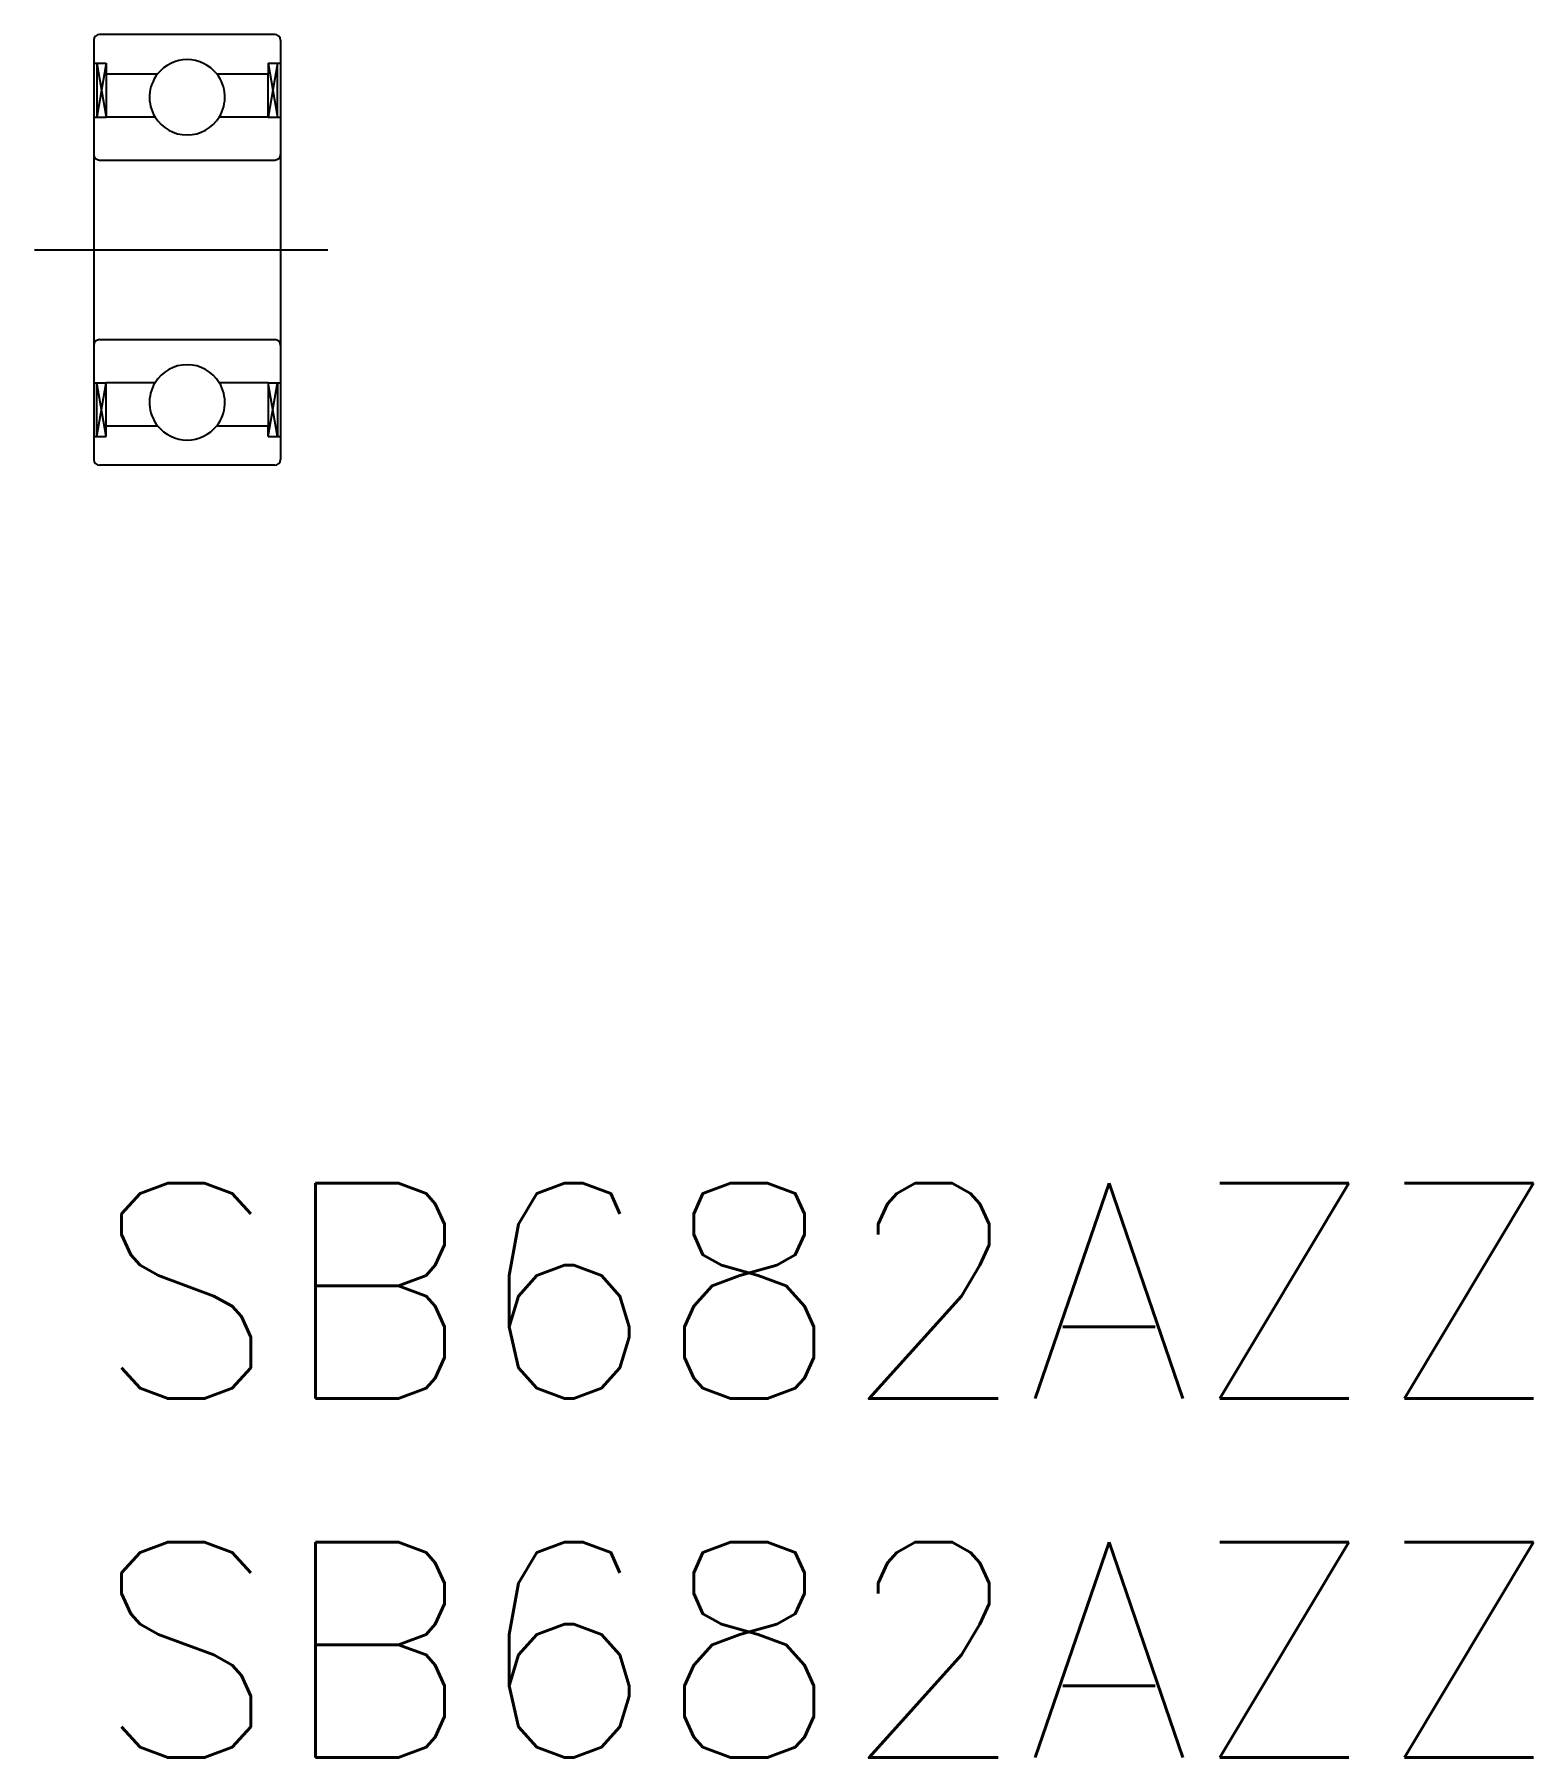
# Model space of a CAD drawing. Extents: x -0.8 to 20.1, y -8 to 16.
import ezdxf

# ---------------------------------------------------------------- set-up
doc = ezdxf.new("R2010")
doc.units = 0
doc.header["$LTSCALE"] = 0.5
doc.linetypes.add('CENTER', pattern=[50.8, 31.75, -6.35, 6.35, -6.35])
for name, color, linetype in [('MSM_CENTER', 1, 'CENTER'), ('MSM_CONTINUOUS', 7, 'CONTINUOUS'), ('MSM_NARROW', 5, 'CONTINUOUS'), ('MSM_PART_NUMBER', 7, 'CONTINUOUS')]:
    doc.layers.add(name, color=color, linetype=linetype)
doc.styles.get("Standard").update_dxf_attribs({"font": 'txt.shx', "height": 1, "bigfont": 'bigfont.shx'})

# ---------------------------------------------------------------- blocks, each defined once
blk = doc.blocks.new('*U6')
at = {"layer": 'MSM_PART_NUMBER'}
blk.add_text('SB682AZZ', height=3, dxfattribs=at).set_placement((0, -3))
blk = doc.blocks.new('*U7')
at = {"layer": 'MSM_PART_NUMBER'}
blk.add_text('SB682AZZ', height=3, dxfattribs=at).set_placement((0, -8))

msp = doc.modelspace()

# ---------------------------------------------------------------- linework, layer by layer
at = {"layer": 'MSM_CENTER'}
msp.add_line((-0.828, 13), (3.259, 13), dxfattribs=at)
at = {"layer": 'MSM_CONTINUOUS'}
for p, q in [((0, 15.92), (0, 10.08)), ((2.52, 16), (0.08, 16)), ((2.6, 15.92), (2.6, 10.08)), ((0, 15.6), (0.173, 15.6)), ((0.043, 15.6), (0.043, 14.85)), ((0.173, 15.6), (0.173, 15.45)), ((2.427, 15.6), (2.6, 15.6)), ((2.427, 15.6), (2.427, 15.45)), ((2.557, 14.85), (2.557, 15.6)), ((0.173, 15.45), (0.888, 15.45)), ((0.173, 15.45), (0.173, 14.85)), ((1.712, 15.45), (2.427, 15.45)), ((2.427, 14.85), (2.427, 15.45)), ((0, 14.85), (0.173, 14.85)), ((0.853, 14.85), (0.173, 14.85)), ((2.427, 14.85), (1.747, 14.85)), ((2.427, 14.85), (2.6, 14.85)), ((0.08, 14.25), (2.52, 14.25)), ((0.08, 11.75), (2.52, 11.75)), ((0, 11.15), (0.173, 11.15)), ((0.043, 10.4), (0.043, 11.15)), ((0.853, 11.15), (0.173, 11.15)), ((0.173, 10.55), (0.173, 11.15)), ((2.427, 11.15), (1.747, 11.15)), ((2.427, 11.15), (2.427, 10.55)), ((2.427, 11.15), (2.6, 11.15)), ((2.557, 11.15), (2.557, 10.4)), ((0, 10.4), (0.173, 10.4)), ((0.173, 10.55), (0.888, 10.55)), ((0.173, 10.4), (0.173, 10.55)), ((1.712, 10.55), (2.427, 10.55)), ((2.427, 10.4), (2.427, 10.55)), ((2.427, 10.4), (2.6, 10.4)), ((2.52, 10), (0.08, 10))]:
    msp.add_line(p, q, dxfattribs=at)
for centre, radius, start, end in [((0.08, 15.92), 0.08, 90, 180), ((2.52, 15.92), 0.08, 0, 90), ((1.3, 15.125), 0.525, 38.2466, 141.7534), ((1.3, 15.125), 0.525, 141.7534, 211.5881), ((1.3, 15.125), 0.525, 328.4119, 38.2466), ((1.3, 15.125), 0.525, 211.5881, 328.4119), ((0.08, 14.33), 0.08, 180, 270), ((2.52, 14.33), 0.08, 270, 0), ((0.08, 11.67), 0.08, 90, 180), ((2.52, 11.67), 0.08, 0, 90), ((1.3, 10.875), 0.525, 31.5881, 148.4119), ((1.3, 10.875), 0.525, 148.4119, 218.2466), ((1.3, 10.875), 0.525, 321.7534, 31.5881), ((1.3, 10.875), 0.525, 218.2466, 321.7534), ((0.08, 10.08), 0.08, 180, 270), ((2.52, 10.08), 0.08, 270, 0)]:
    msp.add_arc(centre, radius, start, end, dxfattribs=at)
at = {"layer": 'MSM_NARROW'}
for p, q in [((0.173, 15.6), (0.043, 14.85)), ((0.043, 15.6), (0.173, 14.85)), ((2.557, 15.6), (2.427, 14.85)), ((2.427, 15.6), (2.557, 14.85)), ((0.173, 10.4), (0.043, 11.15)), ((0.043, 10.4), (0.173, 11.15)), ((2.557, 10.4), (2.427, 11.15)), ((2.427, 10.4), (2.557, 11.15))]:
    msp.add_line(p, q, dxfattribs=at)

# ---------------------------------------------------------------- block references
at = {"layer": 'MSM_CONTINUOUS'}
for name in ['*U6', '*U7']:
    msp.add_blockref(name, (0, 0), dxfattribs=at)

doc.saveas('drawing.dxf')
